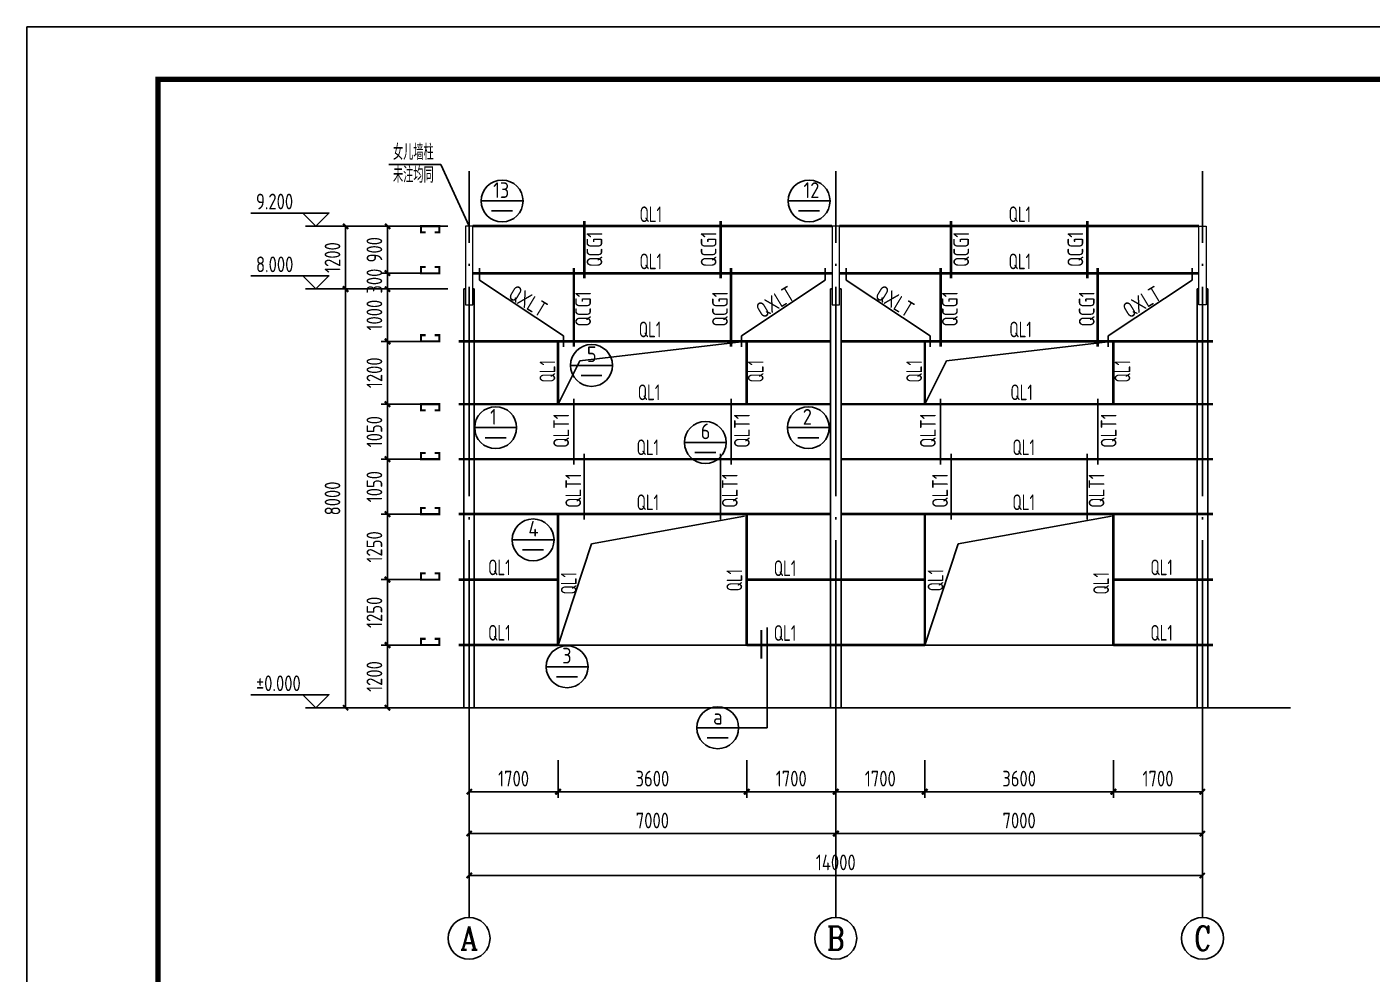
# Model space of a CAD drawing. Header units: millimetres. Extents: x 865974 to 875117, y 40174 to 44891.
# Drawn here: x 868814 to 869070.8, y 40586.7 to 40767.6 of the extents above; entities that cross this region are included whole.
import ezdxf
from ezdxf.enums import TextEntityAlignment as Align

# ---------------------------------------------------------------- set-up
doc = ezdxf.new("R2010")
doc.units = ezdxf.units.MM
doc.header["$LTSCALE"] = 1000
doc.header["$MEASUREMENT"] = 0
doc.linetypes.add('DOTE', pattern=[2.42, 2, -0.2, 0.02, -0.2])
for name, color, linetype in [('1307', 7, 'Continuous'), ('1530', 253, 'Continuous'), ('1534', 7, 'Continuous'), ('AXIS', 3, 'Continuous'), ('AXIS_TEXT', 7, 'Continuous'), ('DIM', 7, 'Continuous'), ('DOTE', 1, 'DOTE'), ('M_Prof', 2, 'Continuous'), ('标注', 7, 'Continuous'), ('梁', 4, 'Continuous'), ('檩条', 34, 'Continuous'), ('索引符号标注', 253, 'Continuous')]:
    doc.layers.add(name, color=color, linetype=linetype)
doc.layers.add('零部件', color=3, linetype='Continuous', lineweight=5)
doc.styles.add('_TCH_AXIS', font='COMPLEX', dxfattribs={"bigfont": 'GBCBIG'})
doc.styles.add('COMPLEX', font='COMPLEX')
doc.styles.add('GBHZ', font='gbenor.shx', dxfattribs={"width": 0.9, "bigfont": 'gbcbig.shx'})
doc.dimstyles.new('Y100', dxfattribs={"dimscale": 0, "dimtxt": 3, "dimasz": 0.01, "dimexe": 1.2, "dimexo": 2, "dimgap": 1, "dimtad": 1, "dimdec": 0, "dimlfac": 100, "dimzin": 0, "dimdsep": 46, "dimtxsty": 'GBHZ', "dimblk": 'DX', "dimcen": 0.09, "dimdle": 1, "dimclrd": 7, "dimclre": 7, "dimclrt": 7, "dimadec": 0, "dimazin": 0, "dimtfac": 1, "dimtdec": 0, "dimtix": 1, "dimtmove": 2, "dimatfit": 3, "dimldrblk": 'DX', "dimfxl": 0, "dimtolj": 1, "dimtzin": 0, "dimarcsym": 0})

# ---------------------------------------------------------------- blocks, each defined once
blk = doc.blocks.new('_AXISO')
blk.add_circle((0, 0), 0.5)
at = {"layer": 'AXIS_TEXT', "style": 'COMPLEX', "width": 1.041667}
blk.add_attdef('A', text='', height=0.56, dxfattribs=at).set_placement((-0.25, -0.28), (0.25, -0.28), align=Align.FIT)
blk = doc.blocks.new('DX')
at = {"color": 0, "linetype": 'ByBlock', "const_width": 40}
blk.add_lwpolyline([(-54, -51), (46, 49)], dxfattribs=at)
blk = doc.blocks.new('*D262')
at = {"layer": 'Defpoints', "color": 0, "transparency": 16777216}
for p in [(868968.42, 40629.53), (869038.42, 40629.53), (869038.42, 40613.53)]:
    blk.add_point(p, dxfattribs=at)
at = {"layer": '标注', "color": 7, "lineweight": -2, "transparency": 16777216}
for p, q in [((868968.42, 40627.53), (868968.42, 40612.33)), ((869038.42, 40627.53), (869038.42, 40612.33)), ((868968.43, 40613.53), (869038.41, 40613.53))]:
    blk.add_line(p, q, dxfattribs=at)
at = {"layer": '标注', "color": 7, "lineweight": -2, "transparency": 16777216, "xscale": 0.01, "yscale": 0.01, "zscale": 0.01, "rotation": 180}
blk.add_blockref('DX', (868968.42, 40613.53), dxfattribs=at)
at = {"layer": '标注', "color": 7, "lineweight": -2, "transparency": 16777216, "xscale": 0.01, "yscale": 0.01, "zscale": 0.01}
blk.add_blockref('DX', (869038.42, 40613.53), dxfattribs=at)
at = {"layer": '标注', "color": 7, "transparency": 16777216, "insert": (869003.42, 40616.03), "char_height": 3, "attachment_point": 5, "style": 'GBHZ'}
blk.add_mtext('\\A1;7000', dxfattribs=at)
blk = doc.blocks.new('*D244')
at = {"layer": 'Defpoints', "color": 0, "transparency": 16777216}
for p in [(868898.42, 40629.53), (868968.42, 40629.53), (868898.42, 40613.53)]:
    blk.add_point(p, dxfattribs=at)
at = {"layer": '标注', "color": 7, "lineweight": -2, "transparency": 16777216}
for p, q in [((868898.42, 40627.53), (868898.42, 40612.33)), ((868968.42, 40627.53), (868968.42, 40612.33)), ((868968.41, 40613.53), (868898.43, 40613.53))]:
    blk.add_line(p, q, dxfattribs=at)
at = {"layer": '标注', "color": 7, "lineweight": -2, "transparency": 16777216, "xscale": 0.01, "yscale": 0.01, "zscale": 0.01, "rotation": 180}
blk.add_blockref('DX', (868898.42, 40613.53), dxfattribs=at)
at = {"layer": '标注', "color": 7, "lineweight": -2, "transparency": 16777216, "xscale": 0.01, "yscale": 0.01, "zscale": 0.01}
blk.add_blockref('DX', (868968.42, 40613.53), dxfattribs=at)
at = {"layer": '标注', "color": 7, "transparency": 16777216, "insert": (868933.42, 40616.03), "char_height": 3, "attachment_point": 5, "style": 'GBHZ'}
blk.add_mtext('\\A1;7000', dxfattribs=at)
blk = doc.blocks.new('*D245')
at = {"layer": 'Defpoints', "color": 0, "transparency": 16777216}
for p in [(868874.86, 40717.53), (868896.4, 40717.53), (868891.07, 40637.53)]:
    blk.add_point(p, dxfattribs=at)
at = {"layer": 'DIM', "color": 7, "lineweight": -2, "transparency": 16777216}
for p, q in [((868894.4, 40717.53), (868873.66, 40717.53)), ((868874.86, 40637.54), (868874.86, 40717.52)), ((868889.07, 40637.53), (868873.66, 40637.53))]:
    blk.add_line(p, q, dxfattribs=at)
at = {"layer": 'DIM', "color": 7, "lineweight": -2, "transparency": 16777216, "xscale": 0.01, "yscale": 0.01, "zscale": 0.01}
for p, rotation in [((868874.86, 40717.53), 90), ((868874.86, 40637.53), 270)]:
    blk.add_blockref('DX', p, dxfattribs=dict(at, rotation=rotation))
at = {"layer": 'DIM', "color": 7, "transparency": 16777216, "insert": (868872.36, 40677.53), "char_height": 3, "attachment_point": 5, "rotation": 90, "style": 'GBHZ'}
blk.add_mtext('\\A1;8000', dxfattribs=at)
blk = doc.blocks.new('*D246')
at = {"layer": 'Defpoints', "color": 0, "transparency": 16777216}
for p in [(868874.86, 40729.53), (868896.4, 40729.53), (868896.4, 40717.53)]:
    blk.add_point(p, dxfattribs=at)
at = {"layer": 'DIM', "color": 7, "lineweight": -2, "transparency": 16777216}
for p, q in [((868894.4, 40729.53), (868873.66, 40729.53)), ((868874.86, 40717.54), (868874.86, 40729.52)), ((868894.4, 40717.53), (868873.66, 40717.53))]:
    blk.add_line(p, q, dxfattribs=at)
at = {"layer": 'DIM', "color": 7, "lineweight": -2, "transparency": 16777216, "xscale": 0.01, "yscale": 0.01, "zscale": 0.01}
for p, rotation in [((868874.86, 40729.53), 90), ((868874.86, 40717.53), 270)]:
    blk.add_blockref('DX', p, dxfattribs=dict(at, rotation=rotation))
at = {"layer": 'DIM', "color": 7, "transparency": 16777216, "insert": (868872.36, 40723.53), "char_height": 3, "attachment_point": 5, "rotation": 90, "style": 'GBHZ'}
blk.add_mtext('\\A1;1200', dxfattribs=at)
blk = doc.blocks.new('*D247')
at = {"layer": 'Defpoints', "color": 0, "transparency": 16777216}
for p in [(868882.86, 40649.53), (868891.07, 40649.53), (868891.07, 40637.53)]:
    blk.add_point(p, dxfattribs=at)
at = {"layer": '标注', "color": 7, "lineweight": -2, "transparency": 16777216}
for p, q in [((868889.07, 40649.53), (868881.66, 40649.53)), ((868882.86, 40637.54), (868882.86, 40649.52)), ((868889.07, 40637.53), (868881.66, 40637.53))]:
    blk.add_line(p, q, dxfattribs=at)
at = {"layer": '标注', "color": 7, "lineweight": -2, "transparency": 16777216, "xscale": 0.01, "yscale": 0.01, "zscale": 0.01}
for p, rotation in [((868882.86, 40649.53), 90), ((868882.86, 40637.53), 270)]:
    blk.add_blockref('DX', p, dxfattribs=dict(at, rotation=rotation))
at = {"layer": '标注', "color": 7, "transparency": 16777216, "insert": (868880.36, 40643.53), "char_height": 3, "attachment_point": 5, "rotation": 90, "style": 'GBHZ'}
blk.add_mtext('\\A1;1200', dxfattribs=at)
blk = doc.blocks.new('*D248')
at = {"layer": 'Defpoints', "color": 0, "transparency": 16777216}
for p in [(868891.07, 40662.03), (868882.86, 40649.53), (868891.07, 40649.53)]:
    blk.add_point(p, dxfattribs=at)
at = {"layer": '标注', "color": 7, "lineweight": -2, "transparency": 16777216}
for p, q in [((868889.07, 40662.03), (868881.66, 40662.03)), ((868882.86, 40662.02), (868882.86, 40649.54)), ((868889.07, 40649.53), (868881.66, 40649.53))]:
    blk.add_line(p, q, dxfattribs=at)
at = {"layer": '标注', "color": 7, "lineweight": -2, "transparency": 16777216, "xscale": 0.01, "yscale": 0.01, "zscale": 0.01}
for p, rotation in [((868882.86, 40662.03), 90), ((868882.86, 40649.53), 270)]:
    blk.add_blockref('DX', p, dxfattribs=dict(at, rotation=rotation))
at = {"layer": '标注', "color": 7, "transparency": 16777216, "insert": (868880.36, 40655.78), "char_height": 3, "attachment_point": 5, "rotation": 90, "style": 'GBHZ'}
blk.add_mtext('\\A1;1250', dxfattribs=at)
blk = doc.blocks.new('*D249')
at = {"layer": 'Defpoints', "color": 0, "transparency": 16777216}
for p in [(868882.86, 40685.03), (868891.07, 40685.03), (868891.07, 40674.53)]:
    blk.add_point(p, dxfattribs=at)
at = {"layer": '标注', "color": 7, "lineweight": -2, "transparency": 16777216}
for p, q in [((868889.07, 40685.03), (868881.66, 40685.03)), ((868882.86, 40674.54), (868882.86, 40685.02)), ((868889.07, 40674.53), (868881.66, 40674.53))]:
    blk.add_line(p, q, dxfattribs=at)
at = {"layer": '标注', "color": 7, "lineweight": -2, "transparency": 16777216, "xscale": 0.01, "yscale": 0.01, "zscale": 0.01}
for p, rotation in [((868882.86, 40685.03), 90), ((868882.86, 40674.53), 270)]:
    blk.add_blockref('DX', p, dxfattribs=dict(at, rotation=rotation))
at = {"layer": '标注', "color": 7, "transparency": 16777216, "insert": (868880.36, 40679.78), "char_height": 3, "attachment_point": 5, "rotation": 90, "style": 'GBHZ'}
blk.add_mtext('\\A1;1050', dxfattribs=at)
blk = doc.blocks.new('*D250')
at = {"layer": 'Defpoints', "color": 0, "transparency": 16777216}
for p in [(868891.07, 40707.53), (868882.86, 40695.53), (868891.07, 40695.53)]:
    blk.add_point(p, dxfattribs=at)
at = {"layer": '标注', "color": 7, "lineweight": -2, "transparency": 16777216}
for p, q in [((868889.07, 40707.53), (868881.66, 40707.53)), ((868882.86, 40707.52), (868882.86, 40695.54)), ((868889.07, 40695.53), (868881.66, 40695.53))]:
    blk.add_line(p, q, dxfattribs=at)
at = {"layer": '标注', "color": 7, "lineweight": -2, "transparency": 16777216, "xscale": 0.01, "yscale": 0.01, "zscale": 0.01}
for p, rotation in [((868882.86, 40707.53), 90), ((868882.86, 40695.53), 270)]:
    blk.add_blockref('DX', p, dxfattribs=dict(at, rotation=rotation))
at = {"layer": '标注', "color": 7, "transparency": 16777216, "insert": (868880.36, 40701.53), "char_height": 3, "attachment_point": 5, "rotation": 90, "style": 'GBHZ'}
blk.add_mtext('\\A1;1200', dxfattribs=at)
blk = doc.blocks.new('*D251')
at = {"layer": 'Defpoints', "color": 0, "transparency": 16777216}
for p in [(868891.07, 40729.53), (868882.86, 40720.53), (868891.07, 40720.53)]:
    blk.add_point(p, dxfattribs=at)
at = {"layer": '标注', "color": 7, "lineweight": -2, "transparency": 16777216}
for p, q in [((868889.07, 40729.53), (868881.66, 40729.53)), ((868882.86, 40729.52), (868882.86, 40720.54)), ((868889.07, 40720.53), (868881.66, 40720.53))]:
    blk.add_line(p, q, dxfattribs=at)
at = {"layer": '标注', "color": 7, "lineweight": -2, "transparency": 16777216, "xscale": 0.01, "yscale": 0.01, "zscale": 0.01}
for p, rotation in [((868882.86, 40729.53), 90), ((868882.86, 40720.53), 270)]:
    blk.add_blockref('DX', p, dxfattribs=dict(at, rotation=rotation))
at = {"layer": '标注', "color": 7, "transparency": 16777216, "insert": (868880.36, 40725.03), "char_height": 3, "attachment_point": 5, "rotation": 90, "style": 'GBHZ'}
blk.add_mtext('\\A1;900', dxfattribs=at)
blk = doc.blocks.new('*D252')
at = {"layer": 'Defpoints', "color": 0, "transparency": 16777216}
for p in [(868891.07, 40720.53), (868882.86, 40717.53), (868891.07, 40717.53)]:
    blk.add_point(p, dxfattribs=at)
at = {"layer": '标注', "color": 7, "lineweight": -2, "transparency": 16777216}
for p, q in [((868889.07, 40720.53), (868881.66, 40720.53)), ((868882.86, 40720.54), (868882.86, 40720.55)), ((868882.86, 40720.53), (868882.86, 40717.53)), ((868889.07, 40717.53), (868881.66, 40717.53)), ((868882.86, 40717.52), (868882.86, 40717.51))]:
    blk.add_line(p, q, dxfattribs=at)
at = {"layer": '标注', "color": 7, "lineweight": -2, "transparency": 16777216, "xscale": 0.01, "yscale": 0.01, "zscale": 0.01}
for p, rotation in [((868882.86, 40720.53), 270), ((868882.86, 40717.53), 90)]:
    blk.add_blockref('DX', p, dxfattribs=dict(at, rotation=rotation))
at = {"layer": '标注', "color": 7, "transparency": 16777216, "insert": (868880.36, 40719.03), "char_height": 3, "attachment_point": 5, "rotation": 90, "style": 'GBHZ'}
blk.add_mtext('\\A1;300', dxfattribs=at)
blk = doc.blocks.new('*D253')
at = {"layer": 'Defpoints', "color": 0, "transparency": 16777216}
for p in [(868891.07, 40717.53), (868882.86, 40707.53), (868891.07, 40707.53)]:
    blk.add_point(p, dxfattribs=at)
at = {"layer": '标注', "color": 7, "lineweight": -2, "transparency": 16777216}
for p, q in [((868889.07, 40717.53), (868881.66, 40717.53)), ((868882.86, 40717.52), (868882.86, 40707.54)), ((868889.07, 40707.53), (868881.66, 40707.53))]:
    blk.add_line(p, q, dxfattribs=at)
at = {"layer": '标注', "color": 7, "lineweight": -2, "transparency": 16777216, "xscale": 0.01, "yscale": 0.01, "zscale": 0.01}
for p, rotation in [((868882.86, 40717.53), 90), ((868882.86, 40707.53), 270)]:
    blk.add_blockref('DX', p, dxfattribs=dict(at, rotation=rotation))
at = {"layer": '标注', "color": 7, "transparency": 16777216, "insert": (868880.36, 40712.53), "char_height": 3, "attachment_point": 5, "rotation": 90, "style": 'GBHZ'}
blk.add_mtext('\\A1;1000', dxfattribs=at)
blk = doc.blocks.new('*D254')
at = {"layer": 'Defpoints', "color": 0, "transparency": 16777216}
for p in [(868891.07, 40695.53), (868882.86, 40685.03), (868891.07, 40685.03)]:
    blk.add_point(p, dxfattribs=at)
at = {"layer": '标注', "color": 7, "lineweight": -2, "transparency": 16777216}
for p, q in [((868889.07, 40695.53), (868881.66, 40695.53)), ((868882.86, 40695.52), (868882.86, 40685.04)), ((868889.07, 40685.03), (868881.66, 40685.03))]:
    blk.add_line(p, q, dxfattribs=at)
at = {"layer": '标注', "color": 7, "lineweight": -2, "transparency": 16777216, "xscale": 0.01, "yscale": 0.01, "zscale": 0.01}
for p, rotation in [((868882.86, 40695.53), 90), ((868882.86, 40685.03), 270)]:
    blk.add_blockref('DX', p, dxfattribs=dict(at, rotation=rotation))
at = {"layer": '标注', "color": 7, "transparency": 16777216, "insert": (868880.36, 40690.28), "char_height": 3, "attachment_point": 5, "rotation": 90, "style": 'GBHZ'}
blk.add_mtext('\\A1;1050', dxfattribs=at)
blk = doc.blocks.new('*D255')
at = {"layer": 'Defpoints', "color": 0, "transparency": 16777216}
for p in [(868882.86, 40674.53), (868891.07, 40674.53), (868891.07, 40662.03)]:
    blk.add_point(p, dxfattribs=at)
at = {"layer": '标注', "color": 7, "lineweight": -2, "transparency": 16777216}
for p, q in [((868889.07, 40674.53), (868881.66, 40674.53)), ((868882.86, 40662.04), (868882.86, 40674.52)), ((868889.07, 40662.03), (868881.66, 40662.03))]:
    blk.add_line(p, q, dxfattribs=at)
at = {"layer": '标注', "color": 7, "lineweight": -2, "transparency": 16777216, "xscale": 0.01, "yscale": 0.01, "zscale": 0.01}
for p, rotation in [((868882.86, 40674.53), 90), ((868882.86, 40662.03), 270)]:
    blk.add_blockref('DX', p, dxfattribs=dict(at, rotation=rotation))
at = {"layer": '标注', "color": 7, "transparency": 16777216, "insert": (868880.36, 40668.28), "char_height": 3, "attachment_point": 5, "rotation": 90, "style": 'GBHZ'}
blk.add_mtext('\\A1;1250', dxfattribs=at)
blk = doc.blocks.new('*D256')
at = {"layer": 'Defpoints', "color": 0, "transparency": 16777216}
for p in [(868898.42, 40629.53), (868915.42, 40629.53), (868915.42, 40621.53)]:
    blk.add_point(p, dxfattribs=at)
at = {"layer": '标注', "color": 7, "lineweight": -2, "transparency": 16777216}
for p, q in [((868898.42, 40627.53), (868898.42, 40620.33)), ((868915.42, 40627.53), (868915.42, 40620.33)), ((868898.43, 40621.53), (868915.41, 40621.53))]:
    blk.add_line(p, q, dxfattribs=at)
at = {"layer": '标注', "color": 7, "lineweight": -2, "transparency": 16777216, "xscale": 0.01, "yscale": 0.01, "zscale": 0.01, "rotation": 180}
blk.add_blockref('DX', (868898.42, 40621.53), dxfattribs=at)
at = {"layer": '标注', "color": 7, "lineweight": -2, "transparency": 16777216, "xscale": 0.01, "yscale": 0.01, "zscale": 0.01}
blk.add_blockref('DX', (868915.42, 40621.53), dxfattribs=at)
at = {"layer": '标注', "color": 7, "transparency": 16777216, "insert": (868906.92, 40624.03), "char_height": 3, "attachment_point": 5, "style": 'GBHZ'}
blk.add_mtext('\\A1;1700', dxfattribs=at)
blk = doc.blocks.new('*D257')
at = {"layer": 'Defpoints', "color": 0, "transparency": 16777216}
for p in [(868915.42, 40629.53), (868951.42, 40629.53), (868951.42, 40621.53)]:
    blk.add_point(p, dxfattribs=at)
at = {"layer": '标注', "color": 7, "lineweight": -2, "transparency": 16777216}
for p, q in [((868915.42, 40627.53), (868915.42, 40620.33)), ((868951.42, 40627.53), (868951.42, 40620.33)), ((868915.43, 40621.53), (868951.41, 40621.53))]:
    blk.add_line(p, q, dxfattribs=at)
at = {"layer": '标注', "color": 7, "lineweight": -2, "transparency": 16777216, "xscale": 0.01, "yscale": 0.01, "zscale": 0.01, "rotation": 180}
blk.add_blockref('DX', (868915.42, 40621.53), dxfattribs=at)
at = {"layer": '标注', "color": 7, "lineweight": -2, "transparency": 16777216, "xscale": 0.01, "yscale": 0.01, "zscale": 0.01}
blk.add_blockref('DX', (868951.42, 40621.53), dxfattribs=at)
at = {"layer": '标注', "color": 7, "transparency": 16777216, "insert": (868933.42, 40624.03), "char_height": 3, "attachment_point": 5, "style": 'GBHZ'}
blk.add_mtext('\\A1;3600', dxfattribs=at)
blk = doc.blocks.new('*D258')
at = {"layer": 'Defpoints', "color": 0, "transparency": 16777216}
for p in [(868951.42, 40629.53), (868968.42, 40629.53), (868968.42, 40621.53)]:
    blk.add_point(p, dxfattribs=at)
at = {"layer": '标注', "color": 7, "lineweight": -2, "transparency": 16777216}
for p, q in [((868951.42, 40627.53), (868951.42, 40620.33)), ((868968.42, 40627.53), (868968.42, 40620.33)), ((868951.43, 40621.53), (868968.41, 40621.53))]:
    blk.add_line(p, q, dxfattribs=at)
at = {"layer": '标注', "color": 7, "lineweight": -2, "transparency": 16777216, "xscale": 0.01, "yscale": 0.01, "zscale": 0.01, "rotation": 180}
blk.add_blockref('DX', (868951.42, 40621.53), dxfattribs=at)
at = {"layer": '标注', "color": 7, "lineweight": -2, "transparency": 16777216, "xscale": 0.01, "yscale": 0.01, "zscale": 0.01}
blk.add_blockref('DX', (868968.42, 40621.53), dxfattribs=at)
at = {"layer": '标注', "color": 7, "transparency": 16777216, "insert": (868959.92, 40624.03), "char_height": 3, "attachment_point": 5, "style": 'GBHZ'}
blk.add_mtext('\\A1;1700', dxfattribs=at)
blk = doc.blocks.new('*D317')
at = {"layer": 'Defpoints', "color": 0, "transparency": 16777216}
for p in [(868898.42, 40629.53), (869038.42, 40629.53), (868898.42, 40605.53)]:
    blk.add_point(p, dxfattribs=at)
at = {"layer": '标注', "color": 7, "lineweight": -2, "transparency": 16777216}
for p, q in [((868898.42, 40627.53), (868898.42, 40604.33)), ((869038.42, 40627.53), (869038.42, 40604.33)), ((869038.41, 40605.53), (868898.43, 40605.53))]:
    blk.add_line(p, q, dxfattribs=at)
at = {"layer": '标注', "color": 7, "lineweight": -2, "transparency": 16777216, "xscale": 0.01, "yscale": 0.01, "zscale": 0.01, "rotation": 180}
blk.add_blockref('DX', (868898.42, 40605.53), dxfattribs=at)
at = {"layer": '标注', "color": 7, "lineweight": -2, "transparency": 16777216, "xscale": 0.01, "yscale": 0.01, "zscale": 0.01}
blk.add_blockref('DX', (869038.42, 40605.53), dxfattribs=at)
at = {"layer": '标注', "color": 7, "transparency": 16777216, "insert": (868968.42, 40608.03), "char_height": 3, "attachment_point": 5, "style": 'GBHZ'}
blk.add_mtext('\\A1;14000', dxfattribs=at)
blk = doc.blocks.new('*D318')
at = {"layer": 'Defpoints', "color": 0, "transparency": 16777216}
for p in [(869021.42, 40629.53), (869038.42, 40629.53), (869021.42, 40621.53)]:
    blk.add_point(p, dxfattribs=at)
at = {"layer": '标注', "color": 7, "lineweight": -2, "transparency": 16777216}
for p, q in [((869021.42, 40627.53), (869021.42, 40620.33)), ((869038.42, 40627.53), (869038.42, 40620.33)), ((869038.41, 40621.53), (869021.43, 40621.53))]:
    blk.add_line(p, q, dxfattribs=at)
at = {"layer": '标注', "color": 7, "lineweight": -2, "transparency": 16777216, "xscale": 0.01, "yscale": 0.01, "zscale": 0.01, "rotation": 180}
blk.add_blockref('DX', (869021.42, 40621.53), dxfattribs=at)
at = {"layer": '标注', "color": 7, "lineweight": -2, "transparency": 16777216, "xscale": 0.01, "yscale": 0.01, "zscale": 0.01}
blk.add_blockref('DX', (869038.42, 40621.53), dxfattribs=at)
at = {"layer": '标注', "color": 7, "transparency": 16777216, "insert": (869029.92, 40624.03), "char_height": 3, "attachment_point": 5, "style": 'GBHZ'}
blk.add_mtext('\\A1;1700', dxfattribs=at)
blk = doc.blocks.new('*D319')
at = {"layer": 'Defpoints', "color": 0, "transparency": 16777216}
for p in [(868985.42, 40629.53), (869021.42, 40629.53), (868985.42, 40621.53)]:
    blk.add_point(p, dxfattribs=at)
at = {"layer": '标注', "color": 7, "lineweight": -2, "transparency": 16777216}
for p, q in [((868985.42, 40627.53), (868985.42, 40620.33)), ((869021.42, 40627.53), (869021.42, 40620.33)), ((869021.41, 40621.53), (868985.43, 40621.53))]:
    blk.add_line(p, q, dxfattribs=at)
at = {"layer": '标注', "color": 7, "lineweight": -2, "transparency": 16777216, "xscale": 0.01, "yscale": 0.01, "zscale": 0.01, "rotation": 180}
blk.add_blockref('DX', (868985.42, 40621.53), dxfattribs=at)
at = {"layer": '标注', "color": 7, "lineweight": -2, "transparency": 16777216, "xscale": 0.01, "yscale": 0.01, "zscale": 0.01}
blk.add_blockref('DX', (869021.42, 40621.53), dxfattribs=at)
at = {"layer": '标注', "color": 7, "transparency": 16777216, "insert": (869003.42, 40624.03), "char_height": 3, "attachment_point": 5, "style": 'GBHZ'}
blk.add_mtext('\\A1;3600', dxfattribs=at)
blk = doc.blocks.new('*D320')
at = {"layer": 'Defpoints', "color": 0, "transparency": 16777216}
for p in [(868968.42, 40629.53), (868985.42, 40629.53), (868968.42, 40621.53)]:
    blk.add_point(p, dxfattribs=at)
at = {"layer": '标注', "color": 7, "lineweight": -2, "transparency": 16777216}
for p, q in [((868968.42, 40627.53), (868968.42, 40620.33)), ((868985.42, 40627.53), (868985.42, 40620.33)), ((868985.41, 40621.53), (868968.43, 40621.53))]:
    blk.add_line(p, q, dxfattribs=at)
at = {"layer": '标注', "color": 7, "lineweight": -2, "transparency": 16777216, "xscale": 0.01, "yscale": 0.01, "zscale": 0.01, "rotation": 180}
blk.add_blockref('DX', (868968.42, 40621.53), dxfattribs=at)
at = {"layer": '标注', "color": 7, "lineweight": -2, "transparency": 16777216, "xscale": 0.01, "yscale": 0.01, "zscale": 0.01}
blk.add_blockref('DX', (868985.42, 40621.53), dxfattribs=at)
at = {"layer": '标注', "color": 7, "transparency": 16777216, "insert": (868976.92, 40624.03), "char_height": 3, "attachment_point": 5, "style": 'GBHZ'}
blk.add_mtext('\\A1;1700', dxfattribs=at)

msp = doc.modelspace()

# ---------------------------------------------------------------- linework, layer by layer
for p, q in [((868814.031, 40173.578), (868814.031, 40767.578)), ((868814.031, 40767.578), (868814.031, 40173.578))]:
    msp.add_line(p, q)
at = {"color": 0}
for p, q in [((869655.031, 40767.578), (868814.031, 40767.578)), ((868814.031, 40767.578), (869655.031, 40767.578))]:
    msp.add_line(p, q, dxfattribs=at)
at = {"color": 0, "const_width": 1}
msp.add_lwpolyline([(869645.031, 40183.578), (868839.031, 40183.578), (868839.031, 40757.578), (869645.031, 40757.578)], close=True, dxfattribs=at)
at = {"layer": '1530'}
for p, q in [((868873.66, 40729.534), (868867.188, 40729.534)), ((868873.66, 40717.534), (868867.188, 40717.534)), ((868873.66, 40637.534), (868867.188, 40637.534))]:
    msp.add_line(p, q, dxfattribs=at)
at = {"layer": '1534'}
for points in [[(868866.688, 40732.034), (868869.188, 40729.534), (868871.688, 40732.034), (868856.755, 40732.034)], [(868866.688, 40720.034), (868869.188, 40717.534), (868871.688, 40720.034), (868856.755, 40720.034)], [(868866.688, 40640.034), (868869.188, 40637.534), (868871.688, 40640.034), (868856.755, 40640.034)]]:
    msp.add_lwpolyline(points, dxfattribs=at)
at = {"layer": 'AXIS'}
for p, q in [((868898.424, 40629.534), (868898.424, 40597.534)), ((868968.424, 40629.534), (868968.424, 40597.534)), ((869038.424, 40629.534), (869038.424, 40597.534))]:
    msp.add_line(p, q, dxfattribs=at)
at = {"layer": 'DIM', "linetype": 'ByBlock'}
msp.add_line((868955.328, 40652.887), (868955.328, 40633.735), dxfattribs=at)
at = {"layer": 'DIM', "linetype": 'ByBlock', "const_width": 0.4}
msp.add_lwpolyline([(868954.211, 40652.406), (868954.211, 40646.911)], dxfattribs=at)
at = {"layer": 'DOTE', "linetype": 'DOTE', "ltscale": 0.02}
for p, q in [((868898.424, 40629.534), (868898.424, 40740.036)), ((868968.424, 40629.534), (868968.424, 40740.036)), ((869038.424, 40629.534), (869038.424, 40740.036))]:
    msp.add_line(p, q, dxfattribs=at)
at = {"layer": 'M_Prof'}
for p, q in [((868897.424, 40717.534), (868897.424, 40637.534)), ((868897.424, 40717.534), (868897.724, 40717.534)), ((868899.124, 40717.534), (868899.424, 40717.534)), ((868899.424, 40637.534), (868899.424, 40717.534)), ((868967.424, 40717.534), (868967.424, 40637.534)), ((868967.424, 40717.534), (868967.724, 40717.534)), ((868969.124, 40717.534), (868969.424, 40717.534)), ((868969.424, 40637.534), (868969.424, 40717.534)), ((869037.424, 40717.534), (869037.424, 40637.534)), ((869037.424, 40717.534), (869037.724, 40717.534)), ((869039.124, 40717.534), (869039.424, 40717.534)), ((869039.424, 40637.534), (869039.424, 40717.534)), ((868897.424, 40637.534), (868899.424, 40637.534)), ((868967.424, 40637.534), (868969.424, 40637.534)), ((869037.424, 40637.534), (869039.424, 40637.534))]:
    msp.add_line(p, q, dxfattribs=at)
at = {"layer": '标注'}
for p, q in [((868915.424, 40649.534), (868951.424, 40649.534)), ((869021.424, 40649.534), (868985.424, 40649.534))]:
    msp.add_line(p, q, dxfattribs=at)
at = {"layer": '梁'}
for p, q in [((868893.011, 40741.318), (868883.132, 40741.318)), ((868898.424, 40729.534), (868893.011, 40741.318))]:
    msp.add_line(p, q, dxfattribs=at)
at = {"layer": '梁', "color": 61, "linetype": 'ByBlock', "ltscale": 0.8, "const_width": 0.4}
for points in [[(868890.115, 40728.354), (868889.262, 40728.354), (868889.262, 40729.533), (868892.732, 40729.533), (868892.732, 40728.354), (868891.879, 40728.354)], [(868890.115, 40721.713), (868889.262, 40721.713), (868889.262, 40720.534), (868892.732, 40720.534), (868892.732, 40721.713), (868891.879, 40721.713)], [(868890.115, 40708.713), (868889.262, 40708.713), (868889.262, 40707.534), (868892.732, 40707.534), (868892.732, 40708.713), (868891.879, 40708.713)], [(868890.115, 40694.354), (868889.262, 40694.354), (868889.262, 40695.534), (868892.732, 40695.534), (868892.732, 40694.354), (868891.879, 40694.354)], [(868890.115, 40686.213), (868889.262, 40686.213), (868889.262, 40685.034), (868892.732, 40685.034), (868892.732, 40686.213), (868891.879, 40686.213)], [(868890.115, 40675.713), (868889.262, 40675.713), (868889.262, 40674.534), (868892.732, 40674.534), (868892.732, 40675.713), (868891.879, 40675.713)], [(868890.115, 40663.213), (868889.262, 40663.213), (868889.262, 40662.034), (868892.732, 40662.034), (868892.732, 40663.213), (868891.879, 40663.213)], [(868890.115, 40650.713), (868889.262, 40650.713), (868889.262, 40649.534), (868892.732, 40649.534), (868892.732, 40650.713), (868891.879, 40650.713)]]:
    msp.add_lwpolyline(points, dxfattribs=at)
at = {"layer": '檩条', "color": 4, "linetype": 'ByBlock'}
for p, q in [((868900.424, 40721.535), (868900.424, 40719.184)), ((868966.424, 40721.535), (868966.424, 40719.184)), ((868966.424, 40721.535), (868966.424, 40719.184)), ((868970.424, 40721.535), (868970.424, 40719.184)), ((868970.424, 40721.535), (868970.424, 40719.184)), ((869036.424, 40721.535), (869036.424, 40719.184)), ((868900.424, 40719.184), (868916.424, 40708.603)), ((868966.424, 40719.184), (868950.424, 40708.603)), ((868970.424, 40719.184), (868986.424, 40708.603)), ((869036.424, 40719.184), (869020.424, 40708.603)), ((868916.424, 40708.603), (868916.424, 40706.464)), ((868950.424, 40708.603), (868950.424, 40706.464)), ((868986.424, 40708.603), (868986.424, 40706.464)), ((869020.424, 40708.603), (869020.424, 40706.464)), ((868880.768, 40637.534), (869055.234, 40637.534))]:
    msp.add_line(p, q, dxfattribs=at)
at = {"layer": '檩条', "color": 4}
for p, q in [((868919.541, 40703.786), (868951.424, 40707.534)), ((868989.541, 40703.786), (869021.424, 40707.534)), ((868915.424, 40695.534), (868919.541, 40703.786)), ((868985.424, 40695.534), (868989.541, 40703.786)), ((868918.424, 40684.034), (868918.424, 40696.534)), ((868948.424, 40684.034), (868948.424, 40696.534)), ((868988.424, 40684.034), (868988.424, 40696.534)), ((869018.424, 40684.034), (869018.424, 40696.534)), ((868920.424, 40686.034), (868920.424, 40673.534)), ((868946.424, 40686.034), (868946.424, 40673.534)), ((868990.424, 40686.034), (868990.424, 40673.534)), ((869016.424, 40686.034), (869016.424, 40673.534)), ((868921.767, 40668.853), (868951.024, 40674.134)), ((868991.767, 40668.853), (869021.024, 40674.134)), ((868915.424, 40649.534), (868921.767, 40668.853)), ((868985.424, 40649.534), (868991.767, 40668.853))]:
    msp.add_line(p, q, dxfattribs=at)
at = {"layer": '檩条', "color": 4, "const_width": 0.5}
for points in [[(868899.124, 40729.533), (868967.724, 40729.533)], [(868920.424, 40719.534), (868920.424, 40730.533)], [(868946.424, 40719.534), (868946.424, 40730.533)], [(869037.724, 40729.533), (868969.124, 40729.533)], [(868990.424, 40719.534), (868990.424, 40730.533)], [(869016.424, 40719.534), (869016.424, 40730.533)], [(868899.124, 40720.534), (868967.724, 40720.534)], [(868918.424, 40721.534), (868918.424, 40706.534)], [(868948.424, 40721.534), (868948.424, 40706.534)], [(869037.724, 40720.534), (868969.124, 40720.534)], [(868988.424, 40721.534), (868988.424, 40706.534)], [(869018.424, 40721.534), (869018.424, 40706.534)], [(868896.424, 40707.534), (868967.424, 40707.534)], [(868915.424, 40695.534), (868915.424, 40707.534)], [(868951.424, 40695.534), (868951.424, 40707.534)], [(869040.424, 40707.534), (868969.424, 40707.534)], [(868985.424, 40695.534), (868985.424, 40707.534)], [(869021.424, 40695.534), (869021.424, 40707.534)], [(868896.424, 40695.534), (868967.424, 40695.534)], [(869040.424, 40695.534), (868969.424, 40695.534)], [(868896.424, 40685.034), (868967.424, 40685.034)], [(869040.424, 40685.034), (868969.424, 40685.034)], [(868896.424, 40674.534), (868967.424, 40674.534)], [(868915.424, 40649.534), (868915.424, 40674.534)], [(868951.424, 40649.534), (868951.424, 40674.534)], [(869040.424, 40674.534), (868969.424, 40674.534)], [(868985.424, 40649.534), (868985.424, 40674.534)], [(869021.424, 40649.534), (869021.424, 40674.534)], [(868896.424, 40662.034), (868915.424, 40662.034)], [(868951.424, 40662.034), (868985.424, 40662.034)], [(869040.424, 40662.034), (869021.424, 40662.034)]]:
    msp.add_lwpolyline(points, dxfattribs=at)
at = {"layer": '檩条', "color": 4, "linetype": 'ByBlock', "const_width": 0.5}
for points in [[(868896.424, 40649.534), (868915.424, 40649.534)], [(868951.424, 40649.534), (868985.424, 40649.534)], [(869040.424, 40649.534), (869021.424, 40649.534)]]:
    msp.add_lwpolyline(points, dxfattribs=at)
at = {"layer": '索引符号标注'}
for p, q in [((868900.738, 40734.336), (868908.738, 40734.336)), ((868902.738, 40732.421), (868906.738, 40732.421)), ((868959.332, 40734.336), (868967.332, 40734.336)), ((868961.332, 40732.421), (868965.332, 40732.421)), ((868917.799, 40702.935), (868925.799, 40702.935)), ((868919.799, 40701.02), (868923.799, 40701.02)), ((868899.498, 40691.048), (868907.498, 40691.048)), ((868959.184, 40691.048), (868967.184, 40691.048)), ((868901.498, 40689.133), (868905.498, 40689.133)), ((868961.184, 40689.133), (868965.184, 40689.133)), ((868939.52, 40688.216), (868947.52, 40688.216)), ((868941.52, 40686.301), (868945.52, 40686.301)), ((868906.64, 40669.62), (868914.64, 40669.62)), ((868908.64, 40667.705), (868912.64, 40667.705)), ((868913.134, 40645.383), (868921.134, 40645.383)), ((868915.134, 40643.468), (868919.134, 40643.468)), ((868955.328, 40633.735), (868941.884, 40633.735)), ((868943.884, 40631.82), (868947.884, 40631.82))]:
    msp.add_line(p, q, dxfattribs=at)
for centre in [(868904.738, 40734.336), (868963.332, 40734.336), (868921.799, 40702.935), (868903.498, 40691.048), (868963.184, 40691.048), (868943.52, 40688.216), (868910.64, 40669.62), (868917.134, 40645.383), (868945.884, 40633.735)]:
    msp.add_circle(centre, 4, dxfattribs=at)
at = {"layer": '零部件'}
for points in [[(868897.724, 40714.534), (868899.124, 40714.534), (868899.124, 40729.534), (868897.724, 40729.534)], [(868967.724, 40714.534), (868969.124, 40714.534), (868969.124, 40729.534), (868967.724, 40729.534)], [(869039.124, 40714.534), (869037.724, 40714.534), (869037.724, 40729.534), (869039.124, 40729.534)]]:
    msp.add_lwpolyline(points, close=True, dxfattribs=at)

# ---------------------------------------------------------------- block references
at = {"layer": 'AXIS'}
ref = msp.add_blockref('_AXISO', (868898.424, 40593.534), dxfattribs=dict(at, xscale=8, yscale=8, zscale=8))
ref.add_attrib('A', 'A', dxfattribs={"layer": 'AXIS_TEXT', "height": 4.454, "style": '_TCH_AXIS', "width": 0.888889}).set_placement((868896.727, 40591.306), (868900.121, 40591.306), align=Align.FIT)
ref = msp.add_blockref('_AXISO', (868968.424, 40593.534), dxfattribs=dict(at, xscale=8, yscale=8, zscale=8))
ref.add_attrib('A', 'B', dxfattribs={"layer": 'AXIS_TEXT', "height": 4.454, "style": '_TCH_AXIS', "width": 0.941176}).set_placement((868966.727, 40591.306), (868970.121, 40591.306), align=Align.FIT)
ref = msp.add_blockref('_AXISO', (869038.424, 40593.534), dxfattribs=dict(at, xscale=8, yscale=8, zscale=8))
ref.add_attrib('A', 'C', dxfattribs={"layer": 'AXIS_TEXT', "height": 4.659, "style": '_TCH_AXIS', "width": 0.933333}).set_placement((869036.87, 40591.204), (869039.977, 40591.204), align=Align.FIT)

# ---------------------------------------------------------------- texts
at = {"layer": '1307', "style": 'GBHZ', "width": 0.8}
for p in [(868930.965, 40730.295), (869001.402, 40730.295), (868930.965, 40721.296), (869001.402, 40721.296), (868930.821, 40708.301), (869001.547, 40708.301), (868930.627, 40696.296), (869001.74, 40696.296), (868930.397, 40685.796), (869002.132, 40685.796), (868930.397, 40675.296), (869002.132, 40675.296), (868902.073, 40662.87), (868956.586, 40662.704), (869028.468, 40662.87), (868902.073, 40650.37), (868956.586, 40650.336), (869028.468, 40650.37)]:
    msp.add_text('QL1', height=3, dxfattribs=at).set_placement(p)
at = {"layer": '1307', "style": 'GBHZ'}
for s, rotation, width, p in [('QCG1', 90, 0.9, (868923.858, 40721.712)), ('QCG1', 90, 0.9, (868945.656, 40721.712)), ('QCG1', 90, 0.9, (868993.858, 40721.712)), ('QCG1', 90, 0.9, (869015.656, 40721.712)), ('QXLT', 328.97624, 0.9, (868905.67, 40715.884)), ('QCG1', 90, 0.9, (868921.693, 40710.326)), ('QCG1', 90, 0.9, (868947.821, 40710.326)), ('QXLT', 31.02376, 0.9, (868954.39, 40711.802)), ('QXLT', 328.97624, 0.9, (868975.67, 40715.884)), ('QCG1', 90, 0.9, (868991.693, 40710.326)), ('QCG1', 90, 0.9, (869017.821, 40710.326)), ('QXLT', 31.02376, 0.9, (869024.39, 40711.802)), ('QL1', 90, 0.8, (868914.878, 40699.65)), ('QL1', 90, 0.8, (868954.636, 40699.65)), ('QL1', 90, 0.8, (868984.878, 40699.65)), ('QL1', 90, 0.8, (869024.636, 40699.65)), ('QLT1', 90, 0.9, (868917.507, 40687.168)), ('QLT1', 90, 0.9, (868952.007, 40687.168)), ('QLT1', 90, 0.9, (868987.507, 40687.168)), ('QLT1', 90, 0.9, (869022.007, 40687.168)), ('QLT1', 90, 0.9, (868919.821, 40675.71)), ('QLT1', 90, 0.9, (868949.693, 40675.71)), ('QLT1', 90, 0.9, (868989.821, 40675.71)), ('QLT1', 90, 0.9, (869019.693, 40675.71)), ('QL1', 90, 0.8, (868918.943, 40659.178)), ('QL1', 90, 0.8, (868950.559, 40659.776)), ('QL1', 90, 0.8, (868988.955, 40659.776)), ('QL1', 90, 0.8, (869020.571, 40659.178))]:
    msp.add_text(s, height=3, rotation=rotation, dxfattribs=dict(at, width=width)).set_placement(p)
at = {"layer": '1534', "style": 'GBHZ', "width": 0.9}
for s, p in [('女儿墙柱', (868883.904, 40742.173)), ('未注均同', (868883.904, 40737.824)), ('9.200', (868857.753, 40732.734)), ('8.000', (868857.753, 40720.734)), ('%%P0.000', (868857.753, 40640.734))]:
    msp.add_text(s, height=3, dxfattribs=at).set_placement(p)
at = {"layer": '索引符号标注', "style": 'GBHZ'}
for s, p in [('13', (868903.018, 40734.902)), ('12', (868962.265, 40734.902)), ('5', (868920.919, 40703.561)), ('1', (868902.431, 40691.614)), ('2', (868962.117, 40691.614)), ('6', (868942.639, 40688.842)), ('4', (868909.759, 40670.246)), ('3', (868916.197, 40646.009)), ('a', (868945.003, 40634.361))]:
    msp.add_text(s, height=3, dxfattribs=at).set_placement(p)

# ---------------------------------------------------------------- dimensions: what is measured, and where the dimension line sits
at = {"layer": 'DIM'}
for base, p1, p2, angle, picture, middle in [((868874.86, 40729.534), (868896.4, 40717.534), (868896.4, 40729.534), 90, '*D246', (868872.36, 40723.534)), ((868874.86, 40717.534), (868891.066, 40637.534), (868896.4, 40717.534), 270, '*D245', (868872.36, 40677.534))]:
    dim = msp.add_linear_dim(base=base, p1=p1, p2=p2, angle=angle, dimstyle='Y100', override={"dimscale": 1}, dxfattribs=at)
    dim.commit()
    dim.dimension.update_dxf_attribs({"geometry": picture, "text_midpoint": middle})
at = {"layer": '标注'}
for base, p1, p2, angle, override, picture, middle in [((868882.86, 40720.534), (868891.066, 40729.534), (868891.066, 40720.534), 90, {"dimscale": 1}, '*D251', (868880.36, 40725.034)), ((868882.86, 40717.534), (868891.066, 40720.534), (868891.066, 40717.534), 90, {"dimscale": 1}, '*D252', (868880.36, 40719.034)), ((868882.86, 40707.534), (868891.066, 40717.534), (868891.066, 40707.534), 90, {"dimscale": 1}, '*D253', (868880.36, 40712.534)), ((868882.86, 40695.534), (868891.066, 40707.534), (868891.066, 40695.534), 270, {"dimscale": 1}, '*D250', (868880.36, 40701.534)), ((868882.86, 40685.034), (868891.066, 40695.534), (868891.066, 40685.034), 270, {"dimscale": 1}, '*D254', (868880.36, 40690.284)), ((868882.86, 40685.034), (868891.066, 40674.534), (868891.066, 40685.034), 90, {"dimscale": 1}, '*D249', (868880.36, 40679.784)), ((868882.86, 40674.534), (868891.066, 40662.034), (868891.066, 40674.534), 90, {"dimscale": 1}, '*D255', (868880.36, 40668.284)), ((868882.86, 40649.534), (868891.066, 40662.034), (868891.066, 40649.534), 270, {"dimscale": 1}, '*D248', (868880.36, 40655.784)), ((868882.86, 40649.534), (868891.066, 40637.534), (868891.066, 40649.534), 90, {"dimscale": 1}, '*D247', (868880.36, 40643.534)), ((868898.424, 40613.534), (868968.424, 40629.534), (868898.424, 40629.534), 180, {"dimscale": 1, "dimfxl": 150}, '*D244', (868933.424, 40616.034)), ((868968.424, 40621.534), (868985.424, 40629.534), (868968.424, 40629.534), 180, {"dimscale": 1}, '*D320', (868976.924, 40624.034)), ((868985.424, 40621.534), (869021.424, 40629.534), (868985.424, 40629.534), 180, {"dimscale": 1}, '*D319', (869003.424, 40624.034)), ((869021.424, 40621.534), (869038.424, 40629.534), (869021.424, 40629.534), 180, {"dimscale": 1}, '*D318', (869029.924, 40624.034))]:
    dim = msp.add_linear_dim(base=base, p1=p1, p2=p2, angle=angle, dimstyle='Y100', override=override, dxfattribs=at)
    dim.commit()
    dim.dimension.update_dxf_attribs({"geometry": picture, "text_midpoint": middle})
for base, p1, p2, override, picture, middle in [((868915.424, 40621.534), (868898.424, 40629.534), (868915.424, 40629.534), {"dimscale": 1}, '*D256', (868906.924, 40624.034)), ((868898.424, 40605.534), (869038.424, 40629.534), (868898.424, 40629.534), {"dimscale": 1, "dimfxl": 150}, '*D317', (868968.424, 40608.034)), ((868951.424, 40621.534), (868915.424, 40629.534), (868951.424, 40629.534), {"dimscale": 1}, '*D257', (868933.424, 40624.034)), ((868968.424, 40621.534), (868951.424, 40629.534), (868968.424, 40629.534), {"dimscale": 1}, '*D258', (868959.924, 40624.034)), ((869038.424, 40613.534), (868968.424, 40629.534), (869038.424, 40629.534), {"dimscale": 1, "dimfxl": 150}, '*D262', (869003.424, 40616.034))]:
    dim = msp.add_linear_dim(base=base, p1=p1, p2=p2, dimstyle='Y100', override=override, dxfattribs=at)
    dim.commit()
    dim.dimension.update_dxf_attribs({"geometry": picture, "text_midpoint": middle})

doc.saveas('drawing.dxf')
